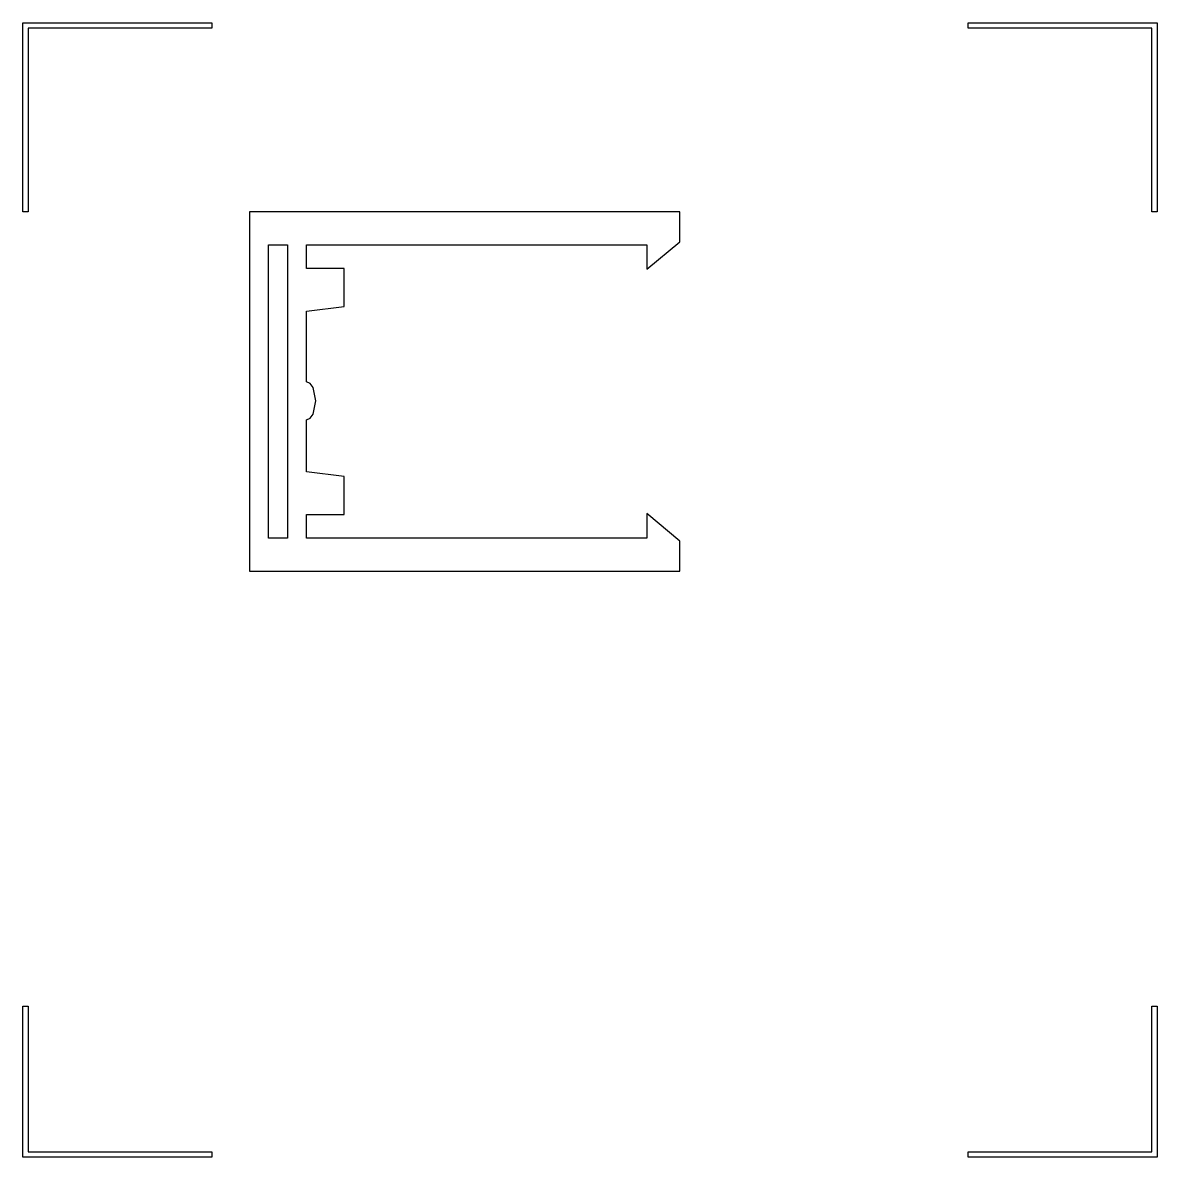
# Model space of a CAD drawing. Extents: x 0 to 6, y 0 to 6.
import ezdxf

# ---------------------------------------------------------------- set-up
doc = ezdxf.new("R2010")
doc.units = 0
doc.layers.add('Layer_1', color=7, linetype='CONTINUOUS')

msp = doc.modelspace()

# ---------------------------------------------------------------- linework, layer by layer
at = {"layer": 'Layer_1', "color": 7}
for points in [[(1.000015, 5.999999), (1.000015, 5.971613), (0.028332, 5.971613), (0.028332, 4.999984), (0, 4.999984), (0, 5.985778), (0, 5.999999), (1.000015, 5.999999), (1.000015, 5.999999)], [(5.999999, 5.999999), (5.999999, 4.999984), (5.971667, 4.999984), (5.971667, 5.971613), (4.999984, 5.971613), (4.999984, 5.999999), (5.999999, 5.999999), (5.999999, 5.999999)], [(0.028332, 0.799979), (0.028332, 0.028332), (1.000015, 0.028332), (1.000015, 0), (0, 0), (0, 0.799979), (0.028332, 0.799979), (0.028332, 0.799979)], [(5.999999, 0.799979), (5.999999, 0), (4.999984, 0), (4.999984, 0.028332), (5.971667, 0.028332), (5.971667, 0.799979), (5.999999, 0.799979), (5.999999, 0.799979)]]:
    msp.add_lwpolyline(points, close=True, dxfattribs=at)
for points in [[(1.200006, 4.999981), (1.200006, 3.099997), (1.325021, 3.099997), (1.325021, 3.099941), (1.813288, 3.099941), (1.869181, 3.099941), (3.475367, 3.099941), (3.475367, 3.25825), (3.300357, 3.404101), (3.300357, 3.274952), (1.869181, 3.274952), (1.813288, 3.274952), (1.500032, 3.274952), (1.500032, 3.400022), (1.700013, 3.400022), (1.7, 3.599999), (1.500032, 3.624973), (1.500032, 3.899975), (1.519481, 3.907868), (1.535357, 3.929319), (1.549973, 4.00002), (1.535347, 4.070682), (1.519474, 4.092119), (1.500032, 4.100011), (1.500032, 4.475002), (1.7, 4.499999), (1.700013, 4.700009), (1.500032, 4.700009), (1.500032, 4.824969), (1.813288, 4.824969), (1.869181, 4.824969), (3.300357, 4.824969), (3.300357, 4.695819), (3.475367, 4.841671), (3.475367, 4.99998), (1.869181, 4.99998), (1.813288, 4.99998), (1.399987, 4.99998), (1.325021, 4.99998), (1.200006, 4.999981)], [(1.299996, 4.82497), (1.399987, 4.82497), (1.399987, 4.70001), (1.399987, 4.475004), (1.399987, 3.624974), (1.399987, 3.400024), (1.399987, 3.274953), (1.299996, 3.274953), (1.299996, 4.82497)]]:
    msp.add_lwpolyline(points, dxfattribs=at)

doc.saveas('drawing.dxf')
